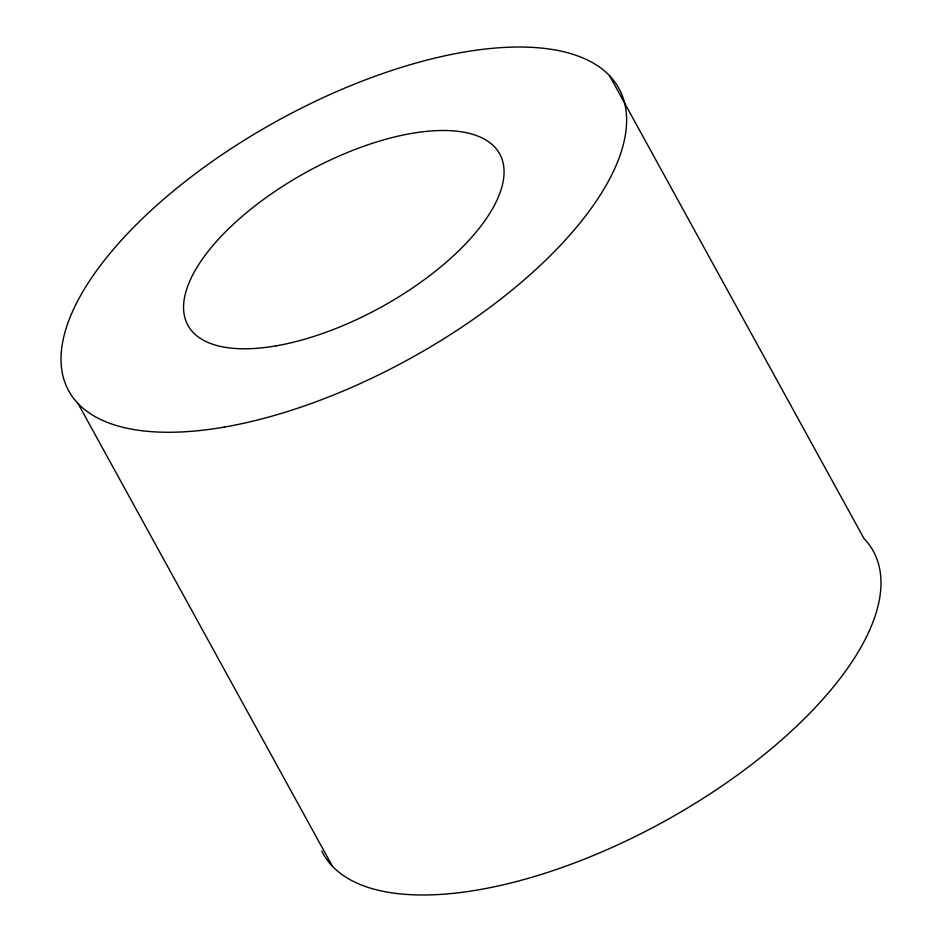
<?xml version="1.0" encoding="UTF-8"?>
<svg xmlns="http://www.w3.org/2000/svg" width="942" height="942" viewBox="0 0 942 942"><rect width="100%" height="100%" fill="white"/><g stroke="black" fill="none" stroke-linecap="round" stroke-linejoin="round"><path stroke-width="1.41" d="M609.545 75.701L863.92 538.412A313.922 136.143 -28.8 0 1 676.65 814.406A313.922 136.143 -28.8 0 1 321.775 851.062M78.08 403.588L332.455 866.299M224.337 427.079A313.922 136.143 -28.8 0 0 625.535 107.459A313.922 136.143 -28.8 0 0 181.559 184.397A313.922 136.143 -28.8 0 0 224.337 427.079M276.112 345.855A177.897 77.15 -28.8 0 0 503.452 164.732A177.897 77.15 -28.8 0 0 251.867 208.335A177.897 77.15 -28.8 0 0 276.112 345.855"/></g></svg>
